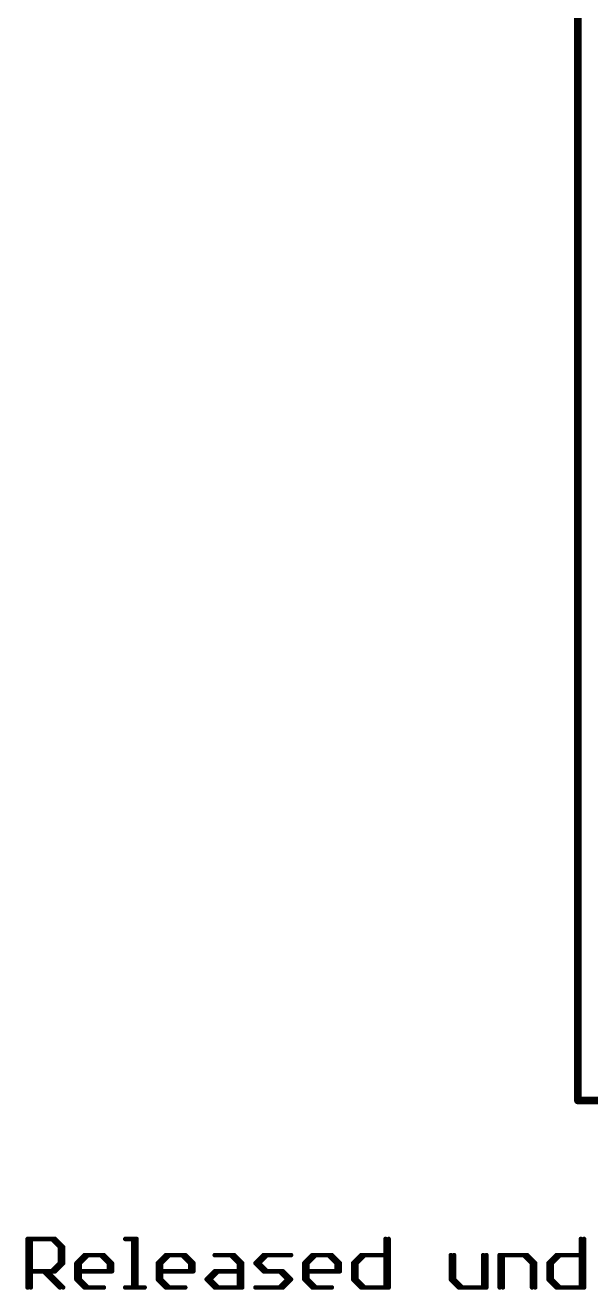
# Model space of a CAD drawing. Extents: x -20 to 87, y -16 to 68.
# Drawn here: x -19.79 to -0.84, y -6.35 to 36.08 of the extents above; entities that cross this region are included whole.
import ezdxf

# ---------------------------------------------------------------- set-up
doc = ezdxf.new("R2010")
doc.units = 0
for name, color, linetype in [('1', 12, 'CONTINUOUS'), ('16', 132, 'CONTINUOUS'), ('51', 53, 'CONTINUOUS')]:
    doc.layers.add(name, color=color, linetype=linetype)

msp = doc.modelspace()

# ---------------------------------------------------------------- linework, layer by layer
at = {"layer": '1', "const_width": 0.254}
for points in [[(-1.27, 0), (-1.27, 64.77)], [(26.67, 0), (-1.27, 0)]]:
    msp.add_lwpolyline(points, dxfattribs=at)
at = {"layer": '1', "const_width": 0.127}
for points in [[(-1.27, 0.0635, 1), (-1.27, -0.0635)], [(-1.3335, 0, 1), (-1.2065, 0)]]:
    msp.add_lwpolyline(points, format="xyb", dxfattribs=at)
at = {"layer": '16', "const_width": 0.254}
for points in [[(-1.27, 0), (-1.27, 64.77)], [(26.67, 0), (-1.27, 0)]]:
    msp.add_lwpolyline(points, dxfattribs=at)
at = {"layer": '16', "const_width": 0.127}
for points in [[(-1.27, 0.0635, 1), (-1.27, -0.0635)], [(-1.3335, 0, 1), (-1.2065, 0)]]:
    msp.add_lwpolyline(points, format="xyb", dxfattribs=at)
at = {"layer": '51', "const_width": 0.1524}
for points in [[(-19.7159, -6.2738), (-19.7159, -4.6468)], [(-19.7159, -4.6468), (-18.9024, -4.6468)], [(-19.6088, -6.2738), (-19.6088, -4.6468)], [(-19.6088, -4.6468), (-18.7953, -4.6468)], [(-18.9024, -4.6468), (-18.6313, -4.918)], [(-18.7953, -4.6468), (-18.5241, -4.918)], [(-16.4416, -4.6468), (-16.1704, -4.6468)], [(-16.3345, -4.6468), (-16.0633, -4.6468)], [(-16.1704, -4.6468), (-16.1704, -6.2738)], [(-16.0633, -4.6468), (-16.0633, -6.2738)], [(-7.7169, -4.6468), (-7.7169, -6.2738)], [(-7.6098, -4.6468), (-7.6098, -6.2738)], [(-1.1683, -4.6468), (-1.1683, -6.2738)], [(-1.0611, -4.6468), (-1.0611, -6.2738)], [(-18.6313, -4.918), (-18.6313, -5.4603)], [(-18.5241, -4.918), (-18.5241, -5.4603)], [(-18.6313, -5.4603), (-18.9024, -5.7315)], [(-18.5241, -5.4603), (-18.7953, -5.7315)], [(-18.0788, -5.4603), (-17.8076, -5.1891)], [(-18.0788, -6.0026), (-18.0788, -5.4603)], [(-17.9716, -5.4603), (-17.7005, -5.1891)], [(-17.9716, -6.0026), (-17.9716, -5.4603)], [(-17.8076, -5.1891), (-17.2653, -5.1891)], [(-17.7005, -5.1891), (-17.1581, -5.1891)], [(-17.2653, -5.1891), (-16.9941, -5.4603)], [(-17.1581, -5.1891), (-16.887, -5.4603)], [(-16.9941, -5.4603), (-16.9941, -5.7315)], [(-16.887, -5.4603), (-16.887, -5.7315)], [(-15.3502, -5.4603), (-15.079, -5.1891)], [(-15.3502, -6.0026), (-15.3502, -5.4603)], [(-15.2431, -5.4603), (-14.9719, -5.1891)], [(-15.2431, -6.0026), (-15.2431, -5.4603)], [(-15.079, -5.1891), (-14.5367, -5.1891)], [(-14.9719, -5.1891), (-14.4296, -5.1891)], [(-14.5367, -5.1891), (-14.2655, -5.4603)], [(-14.4296, -5.1891), (-14.1584, -5.4603)], [(-14.2655, -5.4603), (-14.2655, -5.7315)], [(-14.1584, -5.4603), (-14.1584, -5.7315)], [(-13.4419, -5.1891), (-12.8995, -5.1891)], [(-13.3347, -5.1891), (-12.7924, -5.1891)], [(-12.8995, -5.1891), (-12.6284, -5.4603)], [(-12.7924, -5.1891), (-12.5212, -5.4603)], [(-12.6284, -5.4603), (-12.6284, -6.2738)], [(-12.5212, -5.4603), (-12.5212, -6.2738)], [(-12.0759, -5.4603), (-11.8047, -5.1891)], [(-11.8047, -5.7315), (-12.0759, -5.4603)], [(-11.9687, -5.4603), (-11.6976, -5.1891)], [(-11.6976, -5.7315), (-11.9687, -5.4603)], [(-11.8047, -5.1891), (-10.9912, -5.1891)], [(-11.6976, -5.1891), (-10.8841, -5.1891)], [(-10.4387, -5.4603), (-10.1675, -5.1891)], [(-10.4387, -6.0026), (-10.4387, -5.4603)], [(-10.3316, -5.4603), (-10.0604, -5.1891)], [(-10.3316, -6.0026), (-10.3316, -5.4603)], [(-10.1675, -5.1891), (-9.6252, -5.1891)], [(-10.0604, -5.1891), (-9.5181, -5.1891)], [(-9.6252, -5.1891), (-9.354, -5.4603)], [(-9.5181, -5.1891), (-9.2469, -5.4603)], [(-9.354, -5.4603), (-9.354, -5.7315)], [(-9.2469, -5.4603), (-9.2469, -5.7315)], [(-8.8015, -5.4603), (-8.5304, -5.1891)], [(-8.8015, -6.0026), (-8.8015, -5.4603)], [(-8.6944, -5.4603), (-8.4233, -5.1891)], [(-8.6944, -6.0026), (-8.6944, -5.4603)], [(-8.5304, -5.1891), (-7.7169, -5.1891)], [(-8.4233, -5.1891), (-7.6098, -5.1891)], [(-5.5272, -5.1891), (-5.5272, -6.0026)], [(-5.4201, -5.1891), (-5.4201, -6.0026)], [(-4.4426, -6.2738), (-4.4426, -5.1891)], [(-4.3355, -6.2738), (-4.3355, -5.1891)], [(-3.8901, -6.2738), (-3.8901, -5.1891)], [(-3.8901, -5.1891), (-3.0766, -5.1891)], [(-3.783, -6.2738), (-3.783, -5.1891)], [(-3.783, -5.1891), (-2.9695, -5.1891)], [(-3.0766, -5.1891), (-2.8054, -5.4603)], [(-2.9695, -5.1891), (-2.6983, -5.4603)], [(-2.8054, -5.4603), (-2.8054, -6.2738)], [(-2.6983, -5.4603), (-2.6983, -6.2738)], [(-2.2529, -5.4603), (-1.9818, -5.1891)], [(-2.2529, -6.0026), (-2.2529, -5.4603)], [(-2.1458, -5.4603), (-1.8746, -5.1891)], [(-2.1458, -6.0026), (-2.1458, -5.4603)], [(-1.9818, -5.1891), (-1.1683, -5.1891)], [(-1.8746, -5.1891), (-1.0611, -5.1891)], [(-18.9024, -5.7315), (-19.7159, -5.7315)], [(-18.7953, -5.7315), (-19.6088, -5.7315)], [(-19.1736, -5.7315), (-18.6313, -6.2738)], [(-19.0665, -5.7315), (-18.5241, -6.2738)], [(-16.9941, -5.7315), (-18.0788, -5.7315)], [(-17.8076, -6.2738), (-18.0788, -6.0026)], [(-16.887, -5.7315), (-17.9716, -5.7315)], [(-17.7005, -6.2738), (-17.9716, -6.0026)], [(-14.2655, -5.7315), (-15.3502, -5.7315)], [(-15.079, -6.2738), (-15.3502, -6.0026)], [(-14.1584, -5.7315), (-15.2431, -5.7315)], [(-14.9719, -6.2738), (-15.2431, -6.0026)], [(-13.713, -6.0026), (-13.4419, -5.7315)], [(-13.4419, -6.2738), (-13.713, -6.0026)], [(-13.6059, -6.0026), (-13.3347, -5.7315)], [(-13.3347, -6.2738), (-13.6059, -6.0026)], [(-13.4419, -5.7315), (-12.6284, -5.7315)], [(-13.3347, -5.7315), (-12.5212, -5.7315)], [(-11.2624, -5.7315), (-11.8047, -5.7315)], [(-11.1552, -5.7315), (-11.6976, -5.7315)], [(-10.9912, -6.0026), (-11.2624, -5.7315)], [(-11.2624, -6.2738), (-10.9912, -6.0026)], [(-10.8841, -6.0026), (-11.1552, -5.7315)], [(-11.1552, -6.2738), (-10.8841, -6.0026)], [(-9.354, -5.7315), (-10.4387, -5.7315)], [(-10.1675, -6.2738), (-10.4387, -6.0026)], [(-9.2469, -5.7315), (-10.3316, -5.7315)], [(-10.0604, -6.2738), (-10.3316, -6.0026)], [(-8.5304, -6.2738), (-8.8015, -6.0026)], [(-8.4233, -6.2738), (-8.6944, -6.0026)], [(-5.5272, -6.0026), (-5.2561, -6.2738)], [(-5.4201, -6.0026), (-5.149, -6.2738)], [(-1.9818, -6.2738), (-2.2529, -6.0026)], [(-1.8746, -6.2738), (-2.1458, -6.0026)], [(-17.2653, -6.2738), (-17.8076, -6.2738)], [(-17.1581, -6.2738), (-17.7005, -6.2738)], [(-16.4416, -6.2738), (-15.8993, -6.2738)], [(-16.3345, -6.2738), (-15.7922, -6.2738)], [(-14.5367, -6.2738), (-15.079, -6.2738)], [(-14.4296, -6.2738), (-14.9719, -6.2738)], [(-12.6284, -6.2738), (-13.4419, -6.2738)], [(-12.5212, -6.2738), (-13.3347, -6.2738)], [(-12.0759, -6.2738), (-11.2624, -6.2738)], [(-11.9687, -6.2738), (-11.1552, -6.2738)], [(-9.6252, -6.2738), (-10.1675, -6.2738)], [(-9.5181, -6.2738), (-10.0604, -6.2738)], [(-7.7169, -6.2738), (-8.5304, -6.2738)], [(-7.6098, -6.2738), (-8.4233, -6.2738)], [(-5.2561, -6.2738), (-4.4426, -6.2738)], [(-5.149, -6.2738), (-4.3355, -6.2738)], [(-1.1683, -6.2738), (-1.9818, -6.2738)], [(-1.0611, -6.2738), (-1.8746, -6.2738)]]:
    msp.add_lwpolyline(points, dxfattribs=at)
at = {"layer": '51', "const_width": 0.0762}
for points in [[(-19.6778, -4.6468, 1), (-19.754, -4.6468)], [(-19.7159, -4.6087, 1), (-19.7159, -4.6849)], [(-19.5707, -4.6468, 1), (-19.6469, -4.6468)], [(-19.6088, -4.6087, 1), (-19.6088, -4.6849)], [(-18.8755, -4.6199, 1), (-18.9294, -4.6738)], [(-18.9024, -4.6849, 1), (-18.9024, -4.6087)], [(-18.7684, -4.6199, 1), (-18.8222, -4.6738)], [(-18.7953, -4.6849, 1), (-18.7953, -4.6087)], [(-16.4416, -4.6087, 1), (-16.4416, -4.6849)], [(-16.3345, -4.6087, 1), (-16.3345, -4.6849)], [(-16.1323, -4.6468, 1), (-16.2085, -4.6468)], [(-16.1704, -4.6849, 1), (-16.1704, -4.6087)], [(-16.0252, -4.6468, 1), (-16.1014, -4.6468)], [(-16.0633, -4.6849, 1), (-16.0633, -4.6087)], [(-7.6788, -4.6468, 1), (-7.755, -4.6468)], [(-7.5717, -4.6468, 1), (-7.6479, -4.6468)], [(-1.1302, -4.6468, 1), (-1.2064, -4.6468)], [(-1.023, -4.6468, 1), (-1.0992, -4.6468)], [(-18.5932, -4.918, 1), (-18.6694, -4.918)], [(-18.6582, -4.9449, 1), (-18.6043, -4.891)], [(-18.486, -4.918, 1), (-18.5622, -4.918)], [(-18.5511, -4.9449, 1), (-18.4972, -4.891)], [(-18.6694, -5.4603, 1), (-18.5932, -5.4603)], [(-18.6043, -5.4872, 1), (-18.6582, -5.4334)], [(-18.5622, -5.4603, 1), (-18.486, -5.4603)], [(-18.4972, -5.4872, 1), (-18.5511, -5.4334)], [(-18.0407, -5.4603, 1), (-18.1169, -5.4603)], [(-18.1057, -5.4334, 1), (-18.0518, -5.4872)], [(-17.9335, -5.4603, 1), (-18.0097, -5.4603)], [(-17.9986, -5.4334, 1), (-17.9447, -5.4872)], [(-17.8076, -5.151, 1), (-17.8076, -5.2272)], [(-17.7807, -5.2161, 1), (-17.8345, -5.1622)], [(-17.7005, -5.151, 1), (-17.7005, -5.2272)], [(-17.6735, -5.2161, 1), (-17.7274, -5.1622)], [(-17.2383, -5.1622, 1), (-17.2922, -5.2161)], [(-17.2653, -5.2272, 1), (-17.2653, -5.151)], [(-17.1312, -5.1622, 1), (-17.1851, -5.2161)], [(-17.1581, -5.2272, 1), (-17.1581, -5.151)], [(-16.956, -5.4603, 1), (-17.0322, -5.4603)], [(-17.021, -5.4872, 1), (-16.9672, -5.4334)], [(-16.8489, -5.4603, 1), (-16.9251, -5.4603)], [(-16.9139, -5.4872, 1), (-16.86, -5.4334)], [(-15.3121, -5.4603, 1), (-15.3883, -5.4603)], [(-15.3771, -5.4334, 1), (-15.3232, -5.4872)], [(-15.205, -5.4603, 1), (-15.2812, -5.4603)], [(-15.27, -5.4334, 1), (-15.2161, -5.4872)], [(-15.079, -5.151, 1), (-15.079, -5.2272)], [(-15.0521, -5.2161, 1), (-15.106, -5.1622)], [(-14.9719, -5.151, 1), (-14.9719, -5.2272)], [(-14.9449, -5.2161, 1), (-14.9988, -5.1622)], [(-14.5097, -5.1622, 1), (-14.5636, -5.2161)], [(-14.5367, -5.2272, 1), (-14.5367, -5.151)], [(-14.4026, -5.1622, 1), (-14.4565, -5.2161)], [(-14.4296, -5.2272, 1), (-14.4296, -5.151)], [(-14.2274, -5.4603, 1), (-14.3036, -5.4603)], [(-14.2925, -5.4872, 1), (-14.2386, -5.4334)], [(-14.1203, -5.4603, 1), (-14.1965, -5.4603)], [(-14.1853, -5.4872, 1), (-14.1314, -5.4334)], [(-13.4419, -5.151, 1), (-13.4419, -5.2272)], [(-13.3347, -5.151, 1), (-13.3347, -5.2272)], [(-12.8726, -5.1622, 1), (-12.9265, -5.2161)], [(-12.8995, -5.2272, 1), (-12.8995, -5.151)], [(-12.7655, -5.1622, 1), (-12.8193, -5.2161)], [(-12.7924, -5.2272, 1), (-12.7924, -5.151)], [(-12.5903, -5.4603, 1), (-12.6665, -5.4603)], [(-12.6553, -5.4872, 1), (-12.6014, -5.4334)], [(-12.4831, -5.4603, 1), (-12.5593, -5.4603)], [(-12.5482, -5.4872, 1), (-12.4943, -5.4334)], [(-12.0489, -5.4334, 1), (-12.1028, -5.4872)], [(-12.1028, -5.4334, 1), (-12.0489, -5.4872)], [(-11.9418, -5.4334, 1), (-11.9957, -5.4872)], [(-11.9957, -5.4334, 1), (-11.9418, -5.4872)], [(-11.8047, -5.151, 1), (-11.8047, -5.2272)], [(-11.7778, -5.2161, 1), (-11.8316, -5.1622)], [(-11.6976, -5.151, 1), (-11.6976, -5.2272)], [(-11.6706, -5.2161, 1), (-11.7245, -5.1622)], [(-10.9912, -5.2272, 1), (-10.9912, -5.151)], [(-10.8841, -5.2272, 1), (-10.8841, -5.151)], [(-10.4006, -5.4603, 1), (-10.4768, -5.4603)], [(-10.4656, -5.4334, 1), (-10.4118, -5.4872)], [(-10.2935, -5.4603, 1), (-10.3697, -5.4603)], [(-10.3585, -5.4334, 1), (-10.3046, -5.4872)], [(-10.1675, -5.151, 1), (-10.1675, -5.2272)], [(-10.1406, -5.2161, 1), (-10.1945, -5.1622)], [(-10.0604, -5.151, 1), (-10.0604, -5.2272)], [(-10.0335, -5.2161, 1), (-10.0874, -5.1622)], [(-9.5983, -5.1622, 1), (-9.6522, -5.2161)], [(-9.6252, -5.2272, 1), (-9.6252, -5.151)], [(-9.4911, -5.1622, 1), (-9.545, -5.2161)], [(-9.5181, -5.2272, 1), (-9.5181, -5.151)], [(-9.3159, -5.4603, 1), (-9.3921, -5.4603)], [(-9.381, -5.4872, 1), (-9.3271, -5.4334)], [(-9.2088, -5.4603, 1), (-9.285, -5.4603)], [(-9.2739, -5.4872, 1), (-9.22, -5.4334)], [(-8.7634, -5.4603, 1), (-8.8396, -5.4603)], [(-8.8285, -5.4334, 1), (-8.7746, -5.4872)], [(-8.6563, -5.4603, 1), (-8.7325, -5.4603)], [(-8.7214, -5.4334, 1), (-8.6675, -5.4872)], [(-8.5304, -5.151, 1), (-8.5304, -5.2272)], [(-8.5034, -5.2161, 1), (-8.5573, -5.1622)], [(-8.4233, -5.151, 1), (-8.4233, -5.2272)], [(-8.3963, -5.2161, 1), (-8.4502, -5.1622)], [(-7.7169, -5.2272, 1), (-7.7169, -5.151)], [(-7.6098, -5.2272, 1), (-7.6098, -5.151)], [(-5.4891, -5.1891, 1), (-5.5653, -5.1891)], [(-5.382, -5.1891, 1), (-5.4582, -5.1891)], [(-4.4045, -5.1891, 1), (-4.4807, -5.1891)], [(-4.2974, -5.1891, 1), (-4.3736, -5.1891)], [(-3.852, -5.1891, 1), (-3.9282, -5.1891)], [(-3.8901, -5.151, 1), (-3.8901, -5.2272)], [(-3.7449, -5.1891, 1), (-3.8211, -5.1891)], [(-3.783, -5.151, 1), (-3.783, -5.2272)], [(-3.0496, -5.1622, 1), (-3.1035, -5.2161)], [(-3.0766, -5.2272, 1), (-3.0766, -5.151)], [(-2.9425, -5.1622, 1), (-2.9964, -5.2161)], [(-2.9695, -5.2272, 1), (-2.9695, -5.151)], [(-2.7673, -5.4603, 1), (-2.8435, -5.4603)], [(-2.8324, -5.4872, 1), (-2.7785, -5.4334)], [(-2.6602, -5.4603, 1), (-2.7364, -5.4603)], [(-2.7252, -5.4872, 1), (-2.6714, -5.4334)], [(-2.2148, -5.4603, 1), (-2.291, -5.4603)], [(-2.2799, -5.4334, 1), (-2.226, -5.4872)], [(-2.1077, -5.4603, 1), (-2.1839, -5.4603)], [(-2.1727, -5.4334, 1), (-2.1189, -5.4872)], [(-1.9818, -5.151, 1), (-1.9818, -5.2272)], [(-1.9548, -5.2161, 1), (-2.0087, -5.1622)], [(-1.8746, -5.151, 1), (-1.8746, -5.2272)], [(-1.8477, -5.2161, 1), (-1.9016, -5.1622)], [(-1.1683, -5.2272, 1), (-1.1683, -5.151)], [(-1.0611, -5.2272, 1), (-1.0611, -5.151)], [(-19.7159, -5.6934, 1), (-19.7159, -5.7696)], [(-19.6088, -5.6934, 1), (-19.6088, -5.7696)], [(-19.1467, -5.7045, 1), (-19.2005, -5.7584)], [(-19.0395, -5.7045, 1), (-19.0934, -5.7584)], [(-18.9294, -5.7045, 1), (-18.8755, -5.7584)], [(-18.9024, -5.7696, 1), (-18.9024, -5.6934)], [(-18.8222, -5.7045, 1), (-18.7684, -5.7584)], [(-18.7953, -5.7696, 1), (-18.7953, -5.6934)], [(-18.0788, -5.6934, 1), (-18.0788, -5.7696)], [(-18.0518, -5.9757, 1), (-18.1057, -6.0296)], [(-17.9447, -5.9757, 1), (-17.9986, -6.0296)], [(-17.9716, -5.6934, 1), (-17.9716, -5.7696)], [(-17.0322, -5.7315, 1), (-16.956, -5.7315)], [(-16.9941, -5.7696, 1), (-16.9941, -5.6934)], [(-16.9251, -5.7315, 1), (-16.8489, -5.7315)], [(-16.887, -5.7696, 1), (-16.887, -5.6934)], [(-15.3502, -5.6934, 1), (-15.3502, -5.7696)], [(-15.3232, -5.9757, 1), (-15.3771, -6.0296)], [(-15.2431, -5.6934, 1), (-15.2431, -5.7696)], [(-15.2161, -5.9757, 1), (-15.27, -6.0296)], [(-14.3036, -5.7315, 1), (-14.2274, -5.7315)], [(-14.2655, -5.7696, 1), (-14.2655, -5.6934)], [(-14.1965, -5.7315, 1), (-14.1203, -5.7315)], [(-14.1584, -5.7696, 1), (-14.1584, -5.6934)], [(-13.6861, -5.9757, 1), (-13.74, -6.0296)], [(-13.74, -5.9757, 1), (-13.6861, -6.0296)], [(-13.579, -5.9757, 1), (-13.6328, -6.0296)], [(-13.6328, -5.9757, 1), (-13.579, -6.0296)], [(-13.4419, -5.6934, 1), (-13.4419, -5.7696)], [(-13.4149, -5.7584, 1), (-13.4688, -5.7045)], [(-13.3347, -5.6934, 1), (-13.3347, -5.7696)], [(-13.3078, -5.7584, 1), (-13.3617, -5.7045)], [(-12.6284, -5.7696, 1), (-12.6284, -5.6934)], [(-12.5212, -5.7696, 1), (-12.5212, -5.6934)], [(-11.8047, -5.6934, 1), (-11.8047, -5.7696)], [(-11.8316, -5.7584, 1), (-11.7778, -5.7045)], [(-11.6976, -5.6934, 1), (-11.6976, -5.7696)], [(-11.7245, -5.7584, 1), (-11.6706, -5.7045)], [(-11.2354, -5.7045, 1), (-11.2893, -5.7584)], [(-11.2624, -5.7696, 1), (-11.2624, -5.6934)], [(-11.1283, -5.7045, 1), (-11.1822, -5.7584)], [(-11.1552, -5.7696, 1), (-11.1552, -5.6934)], [(-10.9643, -6.0296, 1), (-11.0181, -5.9757)], [(-11.0181, -6.0296, 1), (-10.9643, -5.9757)], [(-10.8571, -6.0296, 1), (-10.911, -5.9757)], [(-10.911, -6.0296, 1), (-10.8571, -5.9757)], [(-10.4387, -5.6934, 1), (-10.4387, -5.7696)], [(-10.4118, -5.9757, 1), (-10.4656, -6.0296)], [(-10.3316, -5.6934, 1), (-10.3316, -5.7696)], [(-10.3046, -5.9757, 1), (-10.3585, -6.0296)], [(-9.3921, -5.7315, 1), (-9.3159, -5.7315)], [(-9.354, -5.7696, 1), (-9.354, -5.6934)], [(-9.285, -5.7315, 1), (-9.2088, -5.7315)], [(-9.2469, -5.7696, 1), (-9.2469, -5.6934)], [(-8.7746, -5.9757, 1), (-8.8285, -6.0296)], [(-8.6675, -5.9757, 1), (-8.7214, -6.0296)], [(-5.5003, -5.9757, 1), (-5.5542, -6.0296)], [(-5.3932, -5.9757, 1), (-5.4471, -6.0296)], [(-2.226, -5.9757, 1), (-2.2799, -6.0296)], [(-2.1189, -5.9757, 1), (-2.1727, -6.0296)], [(-19.754, -6.2738, 1), (-19.6778, -6.2738)], [(-19.6469, -6.2738, 1), (-19.5707, -6.2738)], [(-18.6582, -6.3007, 1), (-18.6043, -6.2469)], [(-18.5511, -6.3007, 1), (-18.4972, -6.2469)], [(-18.1169, -6.0026, 1), (-18.0407, -6.0026)], [(-18.0097, -6.0026, 1), (-17.9335, -6.0026)], [(-17.8076, -6.2357, 1), (-17.8076, -6.3119)], [(-17.8345, -6.3007, 1), (-17.7807, -6.2469)], [(-17.7005, -6.2357, 1), (-17.7005, -6.3119)], [(-17.7274, -6.3007, 1), (-17.6735, -6.2469)], [(-17.2653, -6.3119, 1), (-17.2653, -6.2357)], [(-17.1581, -6.3119, 1), (-17.1581, -6.2357)], [(-16.4416, -6.2357, 1), (-16.4416, -6.3119)], [(-16.3345, -6.2357, 1), (-16.3345, -6.3119)], [(-16.2085, -6.2738, 1), (-16.1323, -6.2738)], [(-16.1014, -6.2738, 1), (-16.0252, -6.2738)], [(-15.8993, -6.3119, 1), (-15.8993, -6.2357)], [(-15.7922, -6.3119, 1), (-15.7922, -6.2357)], [(-15.3883, -6.0026, 1), (-15.3121, -6.0026)], [(-15.2812, -6.0026, 1), (-15.205, -6.0026)], [(-15.079, -6.2357, 1), (-15.079, -6.3119)], [(-15.106, -6.3007, 1), (-15.0521, -6.2469)], [(-14.9719, -6.2357, 1), (-14.9719, -6.3119)], [(-14.9988, -6.3007, 1), (-14.9449, -6.2469)], [(-14.5367, -6.3119, 1), (-14.5367, -6.2357)], [(-14.4296, -6.3119, 1), (-14.4296, -6.2357)], [(-13.4419, -6.2357, 1), (-13.4419, -6.3119)], [(-13.4688, -6.3007, 1), (-13.4149, -6.2469)], [(-13.3347, -6.2357, 1), (-13.3347, -6.3119)], [(-13.3617, -6.3007, 1), (-13.3078, -6.2469)], [(-12.6665, -6.2738, 1), (-12.5903, -6.2738)], [(-12.6284, -6.3119, 1), (-12.6284, -6.2357)], [(-12.5593, -6.2738, 1), (-12.4831, -6.2738)], [(-12.5212, -6.3119, 1), (-12.5212, -6.2357)], [(-12.0759, -6.2357, 1), (-12.0759, -6.3119)], [(-11.9687, -6.2357, 1), (-11.9687, -6.3119)], [(-11.2893, -6.2469, 1), (-11.2354, -6.3007)], [(-11.2624, -6.3119, 1), (-11.2624, -6.2357)], [(-11.1822, -6.2469, 1), (-11.1283, -6.3007)], [(-11.1552, -6.3119, 1), (-11.1552, -6.2357)], [(-10.4768, -6.0026, 1), (-10.4006, -6.0026)], [(-10.3697, -6.0026, 1), (-10.2935, -6.0026)], [(-10.1675, -6.2357, 1), (-10.1675, -6.3119)], [(-10.1945, -6.3007, 1), (-10.1406, -6.2469)], [(-10.0604, -6.2357, 1), (-10.0604, -6.3119)], [(-10.0874, -6.3007, 1), (-10.0335, -6.2469)], [(-9.6252, -6.3119, 1), (-9.6252, -6.2357)], [(-9.5181, -6.3119, 1), (-9.5181, -6.2357)], [(-8.8396, -6.0026, 1), (-8.7634, -6.0026)], [(-8.7325, -6.0026, 1), (-8.6563, -6.0026)], [(-8.5304, -6.2357, 1), (-8.5304, -6.3119)], [(-8.5573, -6.3007, 1), (-8.5034, -6.2469)], [(-8.4233, -6.2357, 1), (-8.4233, -6.3119)], [(-8.4502, -6.3007, 1), (-8.3963, -6.2469)], [(-7.755, -6.2738, 1), (-7.6788, -6.2738)], [(-7.7169, -6.3119, 1), (-7.7169, -6.2357)], [(-7.6479, -6.2738, 1), (-7.5717, -6.2738)], [(-7.6098, -6.3119, 1), (-7.6098, -6.2357)], [(-5.5653, -6.0026, 1), (-5.4891, -6.0026)], [(-5.4582, -6.0026, 1), (-5.382, -6.0026)], [(-5.2561, -6.2357, 1), (-5.2561, -6.3119)], [(-5.283, -6.3007, 1), (-5.2291, -6.2469)], [(-5.149, -6.2357, 1), (-5.149, -6.3119)], [(-5.1759, -6.3007, 1), (-5.122, -6.2469)], [(-4.4807, -6.2738, 1), (-4.4045, -6.2738)], [(-4.4426, -6.3119, 1), (-4.4426, -6.2357)], [(-4.3736, -6.2738, 1), (-4.2974, -6.2738)], [(-4.3355, -6.3119, 1), (-4.3355, -6.2357)], [(-3.9282, -6.2738, 1), (-3.852, -6.2738)], [(-3.8211, -6.2738, 1), (-3.7449, -6.2738)], [(-2.8435, -6.2738, 1), (-2.7673, -6.2738)], [(-2.7364, -6.2738, 1), (-2.6602, -6.2738)], [(-2.291, -6.0026, 1), (-2.2148, -6.0026)], [(-2.1839, -6.0026, 1), (-2.1077, -6.0026)], [(-1.9818, -6.2357, 1), (-1.9818, -6.3119)], [(-2.0087, -6.3007, 1), (-1.9548, -6.2469)], [(-1.8746, -6.2357, 1), (-1.8746, -6.3119)], [(-1.9016, -6.3007, 1), (-1.8477, -6.2469)], [(-1.2064, -6.2738, 1), (-1.1302, -6.2738)], [(-1.1683, -6.3119, 1), (-1.1683, -6.2357)], [(-1.0992, -6.2738, 1), (-1.023, -6.2738)], [(-1.0611, -6.3119, 1), (-1.0611, -6.2357)]]:
    msp.add_lwpolyline(points, format="xyb", dxfattribs=at)

doc.saveas('drawing.dxf')
